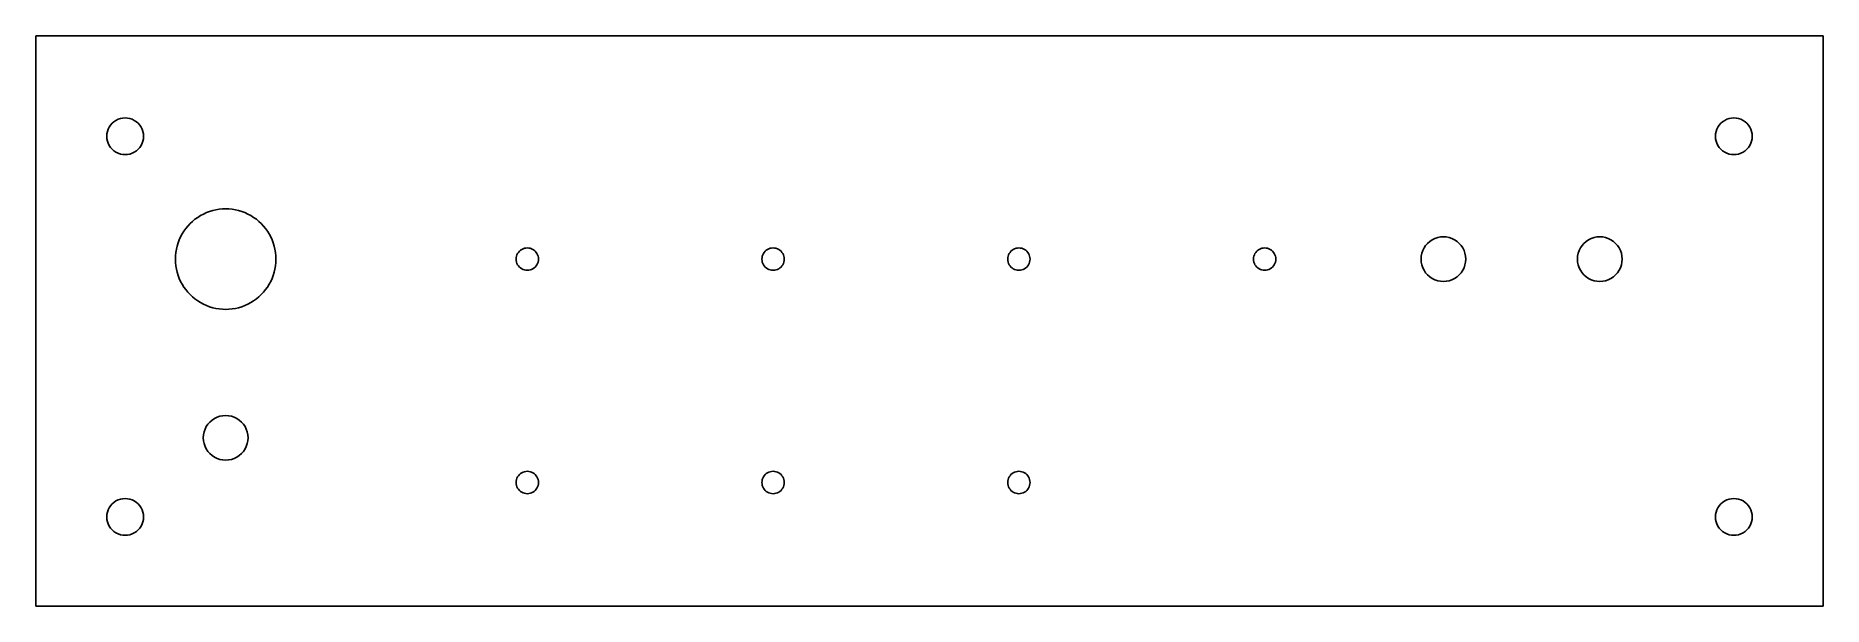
# Model space of a CAD drawing. Extents: x 0 to 254, y 0 to 81.
import ezdxf

# ---------------------------------------------------------------- set-up
doc = ezdxf.new("R2010")
doc.units = 0
doc.layers.get('0').update_dxf_attribs({"linetype": 'CONTINUOUS'})

msp = doc.modelspace()

# ---------------------------------------------------------------- linework, layer by layer
at = {"color": 7}
for points in [[(0.120758, 81.210954), (254.120758, 81.210954)], [(0.120758, 0.120761), (0.120758, 81.210954)], [(254.120758, 81.210954), (254.120758, 0.120761)], [(254.120758, 0.120761), (0.120758, 0.120761)]]:
    msp.add_lwpolyline(points, dxfattribs=at)
for points in [[(15.432598, 66.923449)], [(244.032598, 66.923449)], [(34.252008, 49.460949)], [(71.558258, 49.460949)], [(106.483258, 49.460949)], [(141.408258, 49.460949)], [(176.333258, 49.460949)], [(203.320758, 49.460949)], [(225.545758, 49.460949)], [(30.283258, 24.060949)], [(71.558258, 17.710949)], [(106.483258, 17.710949)], [(141.408258, 17.710949)], [(15.432598, 12.820761)], [(244.032598, 12.820761)]]:
    msp.add_lwpolyline(points, close=True, dxfattribs=at)
for points in [[(11.514839, 69.185369), (10.706733, 68.718808), (10.208919, 67.856569), (10.208919, 66.923449)], [(14.126678, 69.185369), (13.318572, 69.651929), (12.322945, 69.651929), (11.514839, 69.185369)], [(15.432598, 66.923449), (15.432598, 67.856569), (14.934784, 68.718808), (14.126678, 69.185369)], [(240.114839, 69.185369), (239.306733, 68.718808), (238.808919, 67.856569), (238.808919, 66.923449)], [(242.726678, 69.185369), (241.918572, 69.651929), (240.922945, 69.651929), (240.114839, 69.185369)], [(244.032598, 66.923449), (244.032598, 67.856569), (243.534784, 68.718808), (242.726678, 69.185369)], [(10.208919, 66.923449), (10.208919, 65.990329), (10.706733, 65.12809), (11.514839, 64.66153)], [(14.126678, 64.66153), (14.934784, 65.12809), (15.432598, 65.990329), (15.432598, 66.923449)], [(238.808919, 66.923449), (238.808919, 65.990329), (239.306733, 65.12809), (240.114839, 64.66153)], [(242.726678, 64.66153), (243.534784, 65.12809), (244.032598, 65.990329), (244.032598, 66.923449)], [(11.514839, 64.66153), (12.322945, 64.194969), (13.318572, 64.194969), (14.126678, 64.66153)], [(240.114839, 64.66153), (240.922945, 64.194969), (241.918572, 64.194969), (242.726678, 64.66153)], [(30.680133, 55.647618), (28.46985, 56.923726), (25.746667, 56.923726), (23.536383, 55.647618)], [(23.536383, 55.647618), (21.3261, 54.37151), (19.964508, 52.013165), (19.964508, 49.460949)], [(34.252008, 49.460949), (34.252008, 52.013165), (32.890417, 54.37151), (30.680133, 55.647618)], [(69.177008, 50.835764), (68.685834, 50.552185), (68.383258, 50.028108), (68.383258, 49.460949)], [(70.764508, 50.835764), (70.273334, 51.119344), (69.668183, 51.119344), (69.177008, 50.835764)], [(71.558258, 49.460949), (71.558258, 50.028108), (71.255683, 50.552185), (70.764508, 50.835764)], [(104.102008, 50.835764), (103.610834, 50.552185), (103.308258, 50.028108), (103.308258, 49.460949)], [(105.689508, 50.835764), (105.198334, 51.119344), (104.593183, 51.119344), (104.102008, 50.835764)], [(106.483258, 49.460949), (106.483258, 50.028108), (106.180683, 50.552185), (105.689508, 50.835764)], [(139.027008, 50.835764), (138.535834, 50.552185), (138.233258, 50.028108), (138.233258, 49.460949)], [(140.614508, 50.835764), (140.123334, 51.119344), (139.518183, 51.119344), (139.027008, 50.835764)], [(141.408258, 49.460949), (141.408258, 50.028108), (141.105683, 50.552185), (140.614508, 50.835764)], [(173.952008, 50.835764), (173.460834, 50.552185), (173.158258, 50.028108), (173.158258, 49.460949)], [(175.539508, 50.835764), (175.048334, 51.119344), (174.443183, 51.119344), (173.952008, 50.835764)], [(176.333258, 49.460949), (176.333258, 50.028108), (176.030683, 50.552185), (175.539508, 50.835764)], [(198.558258, 52.21058), (197.57591, 51.643421), (196.970758, 50.595267), (196.970758, 49.460949)], [(201.733258, 52.21058), (200.75091, 52.777739), (199.540607, 52.777739), (198.558258, 52.21058)], [(203.320758, 49.460949), (203.320758, 50.595267), (202.715607, 51.643421), (201.733258, 52.21058)], [(220.783258, 52.21058), (219.80091, 51.643421), (219.195758, 50.595267), (219.195758, 49.460949)], [(223.958258, 52.21058), (222.97591, 52.777739), (221.765607, 52.777739), (220.783258, 52.21058)], [(225.545758, 49.460949), (225.545758, 50.595267), (224.940607, 51.643421), (223.958258, 52.21058)], [(19.964508, 49.460949), (19.964508, 46.908733), (21.3261, 44.550388), (23.536383, 43.27428)], [(30.680133, 43.27428), (32.890417, 44.550388), (34.252008, 46.908733), (34.252008, 49.460949)], [(68.383258, 49.460949), (68.383258, 48.89379), (68.685834, 48.369713), (69.177008, 48.086134)], [(70.764508, 48.086134), (71.255683, 48.369713), (71.558258, 48.89379), (71.558258, 49.460949)], [(103.308258, 49.460949), (103.308258, 48.89379), (103.610834, 48.369713), (104.102008, 48.086134)], [(105.689508, 48.086134), (106.180683, 48.369713), (106.483258, 48.89379), (106.483258, 49.460949)], [(138.233258, 49.460949), (138.233258, 48.89379), (138.535834, 48.369713), (139.027008, 48.086134)], [(140.614508, 48.086134), (141.105683, 48.369713), (141.408258, 48.89379), (141.408258, 49.460949)], [(173.158258, 49.460949), (173.158258, 48.89379), (173.460834, 48.369713), (173.952008, 48.086134)], [(175.539508, 48.086134), (176.030683, 48.369713), (176.333258, 48.89379), (176.333258, 49.460949)], [(196.970758, 49.460949), (196.970758, 48.326631), (197.57591, 47.278478), (198.558258, 46.711318)], [(201.733258, 46.711318), (202.715607, 47.278478), (203.320758, 48.326631), (203.320758, 49.460949)], [(219.195758, 49.460949), (219.195758, 48.326631), (219.80091, 47.278478), (220.783258, 46.711318)], [(223.958258, 46.711318), (224.940607, 47.278478), (225.545758, 48.326631), (225.545758, 49.460949)], [(69.177008, 48.086134), (69.668183, 47.802554), (70.273334, 47.802554), (70.764508, 48.086134)], [(104.102008, 48.086134), (104.593183, 47.802554), (105.198334, 47.802554), (105.689508, 48.086134)], [(139.027008, 48.086134), (139.518183, 47.802554), (140.123334, 47.802554), (140.614508, 48.086134)], [(173.952008, 48.086134), (174.443183, 47.802554), (175.048334, 47.802554), (175.539508, 48.086134)], [(198.558258, 46.711318), (199.540607, 46.144159), (200.75091, 46.144159), (201.733258, 46.711318)], [(220.783258, 46.711318), (221.765607, 46.144159), (222.97591, 46.144159), (223.958258, 46.711318)], [(23.536383, 43.27428), (25.746667, 41.998172), (28.46985, 41.998172), (30.680133, 43.27428)], [(25.520758, 26.81058), (24.53841, 26.243421), (23.933258, 25.195267), (23.933258, 24.060949)], [(28.695758, 26.81058), (27.71341, 27.377739), (26.503107, 27.377739), (25.520758, 26.81058)], [(30.283258, 24.060949), (30.283258, 25.195267), (29.678107, 26.243421), (28.695758, 26.81058)], [(23.933258, 24.060949), (23.933258, 22.926631), (24.53841, 21.878478), (25.520758, 21.311318)], [(28.695758, 21.311318), (29.678107, 21.878478), (30.283258, 22.926631), (30.283258, 24.060949)], [(25.520758, 21.311318), (26.503107, 20.744159), (27.71341, 20.744159), (28.695758, 21.311318)], [(69.177008, 19.085764), (68.685834, 18.802185), (68.383258, 18.278108), (68.383258, 17.710949)], [(70.764508, 19.085764), (70.273334, 19.369344), (69.668183, 19.369344), (69.177008, 19.085764)], [(71.558258, 17.710949), (71.558258, 18.278108), (71.255683, 18.802185), (70.764508, 19.085764)], [(104.102008, 19.085764), (103.610834, 18.802185), (103.308258, 18.278108), (103.308258, 17.710949)], [(105.689508, 19.085764), (105.198334, 19.369344), (104.593183, 19.369344), (104.102008, 19.085764)], [(106.483258, 17.710949), (106.483258, 18.278108), (106.180683, 18.802185), (105.689508, 19.085764)], [(139.027008, 19.085764), (138.535834, 18.802185), (138.233258, 18.278108), (138.233258, 17.710949)], [(140.614508, 19.085764), (140.123334, 19.369344), (139.518183, 19.369344), (139.027008, 19.085764)], [(141.408258, 17.710949), (141.408258, 18.278108), (141.105683, 18.802185), (140.614508, 19.085764)], [(14.126678, 15.082681), (13.318572, 15.549241), (12.322945, 15.549241), (11.514839, 15.082681)], [(68.383258, 17.710949), (68.383258, 17.14379), (68.685834, 16.619713), (69.177008, 16.336134)], [(69.177008, 16.336134), (69.668183, 16.052554), (70.273334, 16.052554), (70.764508, 16.336134)], [(70.764508, 16.336134), (71.255683, 16.619713), (71.558258, 17.14379), (71.558258, 17.710949)], [(103.308258, 17.710949), (103.308258, 17.14379), (103.610834, 16.619713), (104.102008, 16.336134)], [(104.102008, 16.336134), (104.593183, 16.052554), (105.198334, 16.052554), (105.689508, 16.336134)], [(105.689508, 16.336134), (106.180683, 16.619713), (106.483258, 17.14379), (106.483258, 17.710949)], [(138.233258, 17.710949), (138.233258, 17.14379), (138.535834, 16.619713), (139.027008, 16.336134)], [(139.027008, 16.336134), (139.518183, 16.052554), (140.123334, 16.052554), (140.614508, 16.336134)], [(140.614508, 16.336134), (141.105683, 16.619713), (141.408258, 17.14379), (141.408258, 17.710949)], [(242.726678, 15.082681), (241.918572, 15.549241), (240.922945, 15.549241), (240.114839, 15.082681)], [(11.514839, 15.082681), (10.706733, 14.61612), (10.208919, 13.753882), (10.208919, 12.820761)], [(10.208919, 12.820761), (10.208919, 11.887641), (10.706733, 11.025402), (11.514839, 10.558842)], [(15.432598, 12.820761), (15.432598, 13.753882), (14.934784, 14.61612), (14.126678, 15.082681)], [(14.126678, 10.558842), (14.934784, 11.025402), (15.432598, 11.887641), (15.432598, 12.820761)], [(240.114839, 15.082681), (239.306733, 14.61612), (238.808919, 13.753882), (238.808919, 12.820761)], [(238.808919, 12.820761), (238.808919, 11.887641), (239.306733, 11.025402), (240.114839, 10.558842)], [(244.032598, 12.820761), (244.032598, 13.753882), (243.534784, 14.61612), (242.726678, 15.082681)], [(242.726678, 10.558842), (243.534784, 11.025402), (244.032598, 11.887641), (244.032598, 12.820761)], [(11.514839, 10.558842), (12.322945, 10.092281), (13.318572, 10.092281), (14.126678, 10.558842)], [(240.114839, 10.558842), (240.922945, 10.092281), (241.918572, 10.092281), (242.726678, 10.558842)]]:
    msp.add_open_spline(points, degree=3, dxfattribs=at)

doc.saveas('drawing.dxf')
